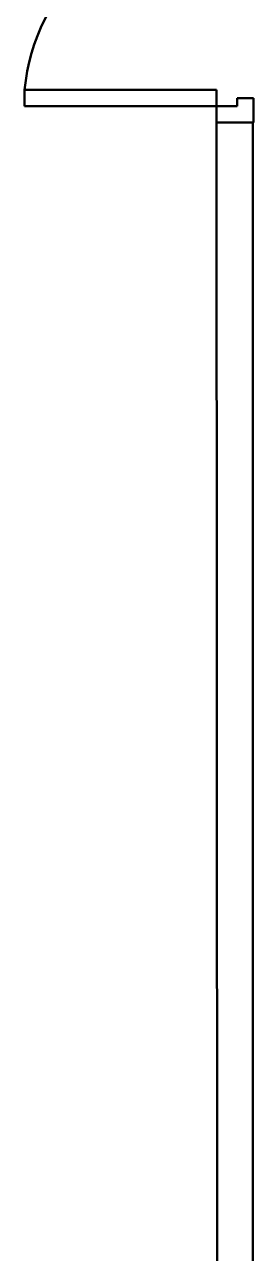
# Model space of a CAD drawing. Header units: feet. Extents: x 9 to 183943, y 42 to 62180.
# Drawn here: x 13724.3 to 13760.1, y 40959.3 to 41151.9 of the extents above; entities that cross this region are included whole.
import ezdxf

# ---------------------------------------------------------------- set-up
doc = ezdxf.new("R2010")
doc.units = ezdxf.units.FT
doc.header["$LTSCALE"] = 2.5
doc.header["$MEASUREMENT"] = 0
doc.layers.add('1', color=7, linetype='Continuous', lineweight=50)

msp = doc.modelspace()

# ---------------------------------------------------------------- linework, layer by layer
at = {"layer": '1'}
for p, q in [((13754.3, 41141.61), (13724.26, 41141.61)), ((13724.26, 41141.61), (13724.26, 41139.05)), ((13754.3, 41139.05), (13754.3, 41141.61)), ((13724.26, 41139.05), (13754.95, 41139.05)), ((13754.3, 41139.08), (13754.3, 41136.52)), ((13754.3, 41139.05), (13754.57, 40715)), ((13757.51, 41139.05), (13754.95, 41139.05)), ((13760.06, 41140.33), (13757.51, 41140.33)), ((13757.51, 41140.33), (13757.51, 41139.05)), ((13760.06, 41136.5), (13760.06, 41140.33)), ((13754.3, 41136.52), (13760.06, 41136.5)), ((13760, 41136.5), (13760, 40715))]:
    msp.add_line(p, q, dxfattribs=at)
msp.add_arc((13755.03, 41138.85), 30.89, 90.1463, 174.8746, dxfattribs=at)

doc.saveas('drawing.dxf')
